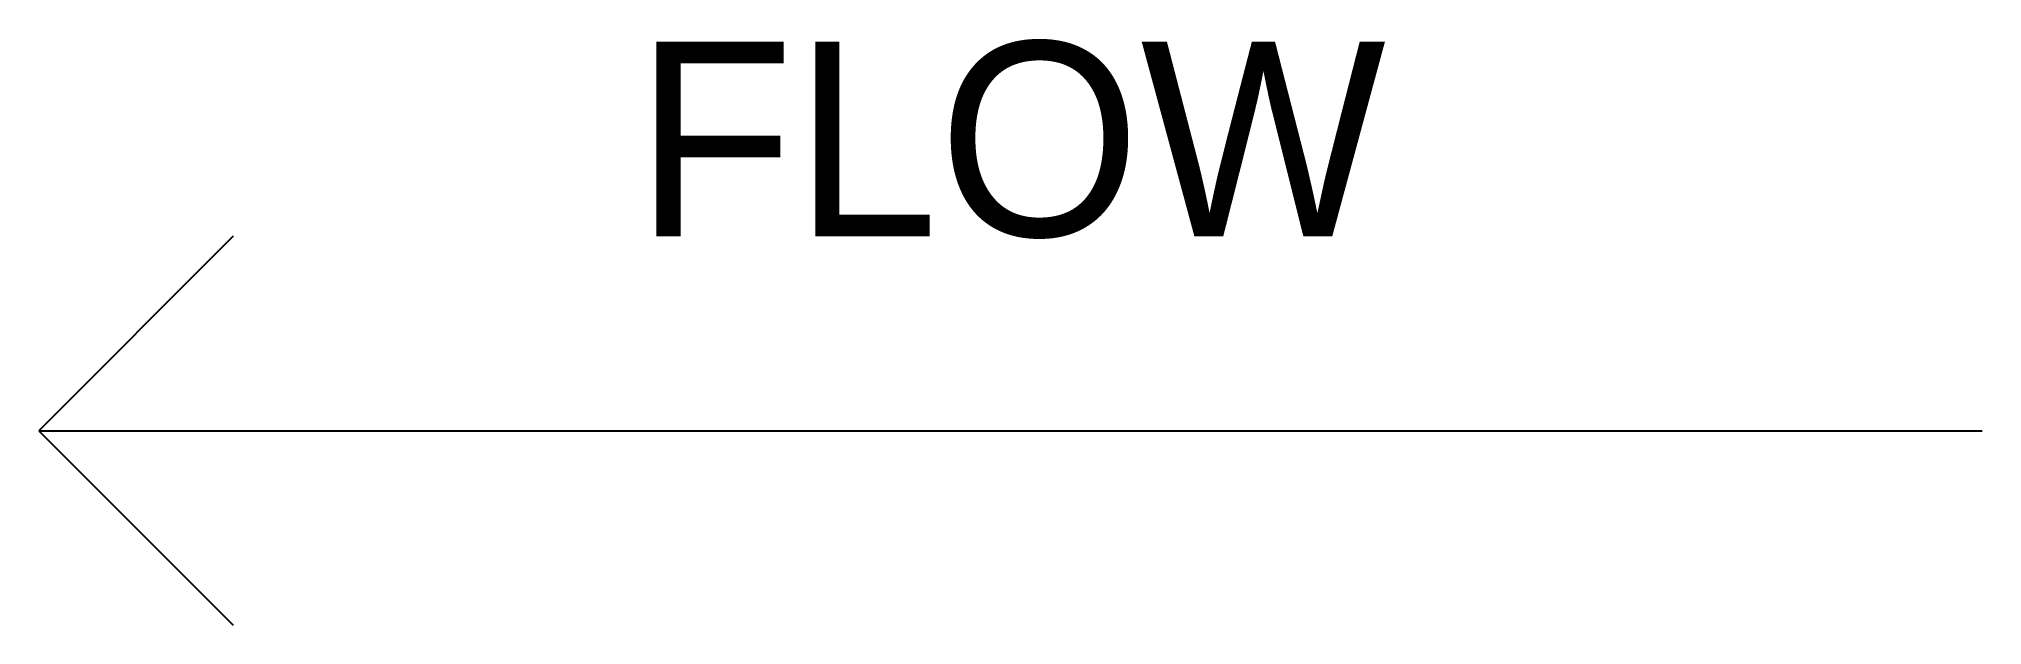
# Model space of a CAD drawing. Extents: x 2.5 to 3.5, y 1.5 to 1.8.
import ezdxf
from ezdxf.enums import TextEntityAlignment as Align

# ---------------------------------------------------------------- set-up
doc = ezdxf.new("R2010")
doc.units = 0
doc.layers.get('0').update_dxf_attribs({"linetype": 'CONTINUOUS'})

msp = doc.modelspace()

# ---------------------------------------------------------------- linework, layer by layer
at = {"color": 0}
for p, q in [((2.6, 1.7), (2.5, 1.6)), ((2.5, 1.6), (3.5, 1.6)), ((2.5, 1.6), (2.6, 1.5))]:
    msp.add_line(p, q, dxfattribs=at)

# ---------------------------------------------------------------- texts
msp.add_text('FLOW', height=0.1, dxfattribs=at).set_placement((3, 1.7), align=Align.CENTER)

doc.saveas('drawing.dxf')
